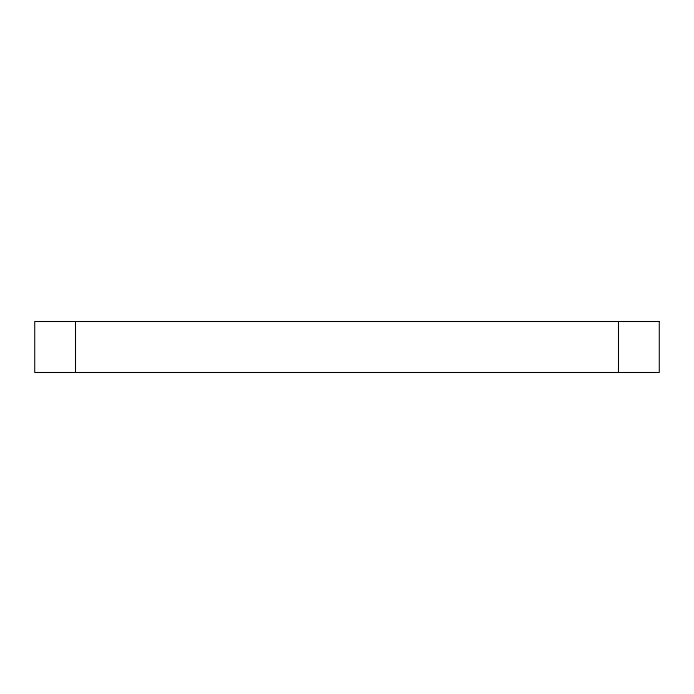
<?xml version="1.0" encoding="UTF-8"?>
<svg xmlns="http://www.w3.org/2000/svg" width="694" height="694" viewBox="0 0 694 694"><rect width="100%" height="100%" fill="white"/><g stroke="black" fill="none" stroke-linecap="round" stroke-linejoin="round"><path stroke-width="1.04" d="M618.493 321.504L618.493 372.496M75.507 321.504L75.507 372.496M659.3 321.504L34.7 321.504L34.7 372.496L659.3 372.496L659.3 321.504"/></g></svg>
